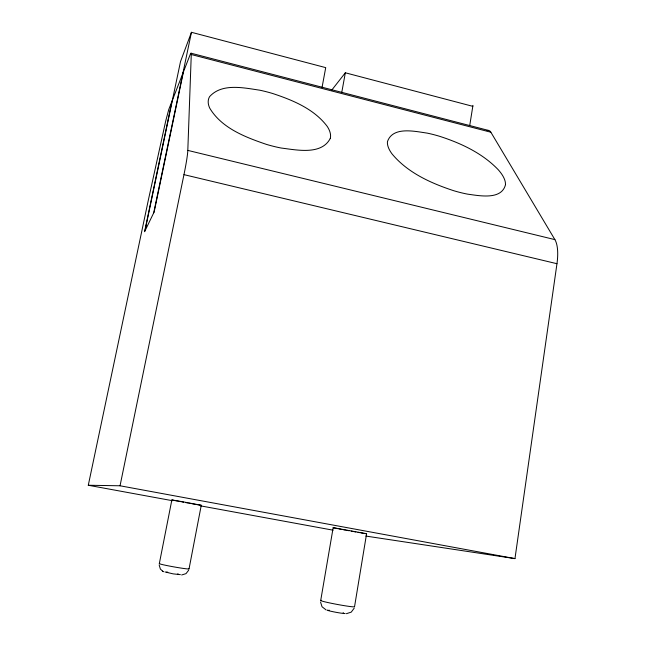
<?xml version="1.0" encoding="UTF-8"?>
<svg xmlns="http://www.w3.org/2000/svg" width="646" height="646" viewBox="0 0 646 646"><rect width="100%" height="100%" fill="white"/><g stroke="black" fill="none" stroke-linecap="round" stroke-linejoin="round"><path stroke-width="0.97" d="M191.273 54.522A30.12 1.728 -77 0 0 189.997 55.063L168.768 109.473L165.764 120.786L148.37 199.945L88.292 485.251L120.043 485.784L183.965 174.638A36.879 2.665 -77.2 0 0 187.808 150.397L191.273 54.522L490.863 132.228L554.89 239.618A34.626 13.082 -75.7 0 1 556.965 263.713L514.967 558.612L365.798 536.059M469.779 125.211L472.953 105.379M354.541 606.731L366.589 533.749L333.142 527.669L334.822 528.057M320.699 600.546L333.158 527.669M341.742 92.556L345.335 72.788L472.799 106.332M322.047 87.452L325.721 67.628L191.45 32.3L180.517 61.556L144.97 230.921M189.044 568.892L201.261 505.277L182.269 501.684L171.86 499.915L159.336 563.562M153.7 212.857L191.45 32.3M183.424 71.9L154.16 211.92L144.575 231.736L171.965 101.277M188.656 570.224L186.008 573.632L181.663 574.98M354.161 608.233L351.238 612.133L346.409 613.692M331.745 90.117L345.335 72.788M171.909 499.939L173.782 500.343M165.021 571.952L173.209 573.882L180.387 574.641M366.613 533.749L364.013 533.362M201.237 505.285L198.928 504.93M166.603 572.049L167.774 572.195M363.335 533.249L360.92 532.837M198.33 504.833L195.391 504.324M360 532.684L358.013 532.336M355.873 531.957L353.612 531.561M194.543 504.171L191.765 503.678M351.279 531.141L352.45 531.351M190.78 503.509L188.753 503.137M348.921 530.713L346.579 530.285M187.728 502.951L185.652 502.572M88.292 485.251L172.53 500.715M200.276 505.81L333.078 530.18M120.043 485.784L514.967 558.612M343.212 529.663L345.432 530.075M181.599 501.829L183.593 502.2M180.63 501.651L177.925 501.143M339.19 528.913L341.112 529.276M177.109 500.981L174.331 500.448M338.31 528.743L335.387 528.17M177.618 573.939L178.449 574.124M183.965 174.638L556.965 263.713M187.808 150.397L554.89 239.618M190.998 53.198L488.408 130.403M326.133 609.953L322.023 606.747L320.561 602.048M159.166 564.935L160.361 569.037L162.663 571.201M163.721 571.718L162.493 571.112M486.874 130.621A28.618 8.681 -74.6 0 1 490.863 132.228M188.729 568.714A15.108 0.67 10.1 0 1 173.903 566.889A15.108 0.67 10.1 0 1 159.748 563.522M354.396 606.602A17.232 0.864 10.5 0 1 336.001 604.196A17.232 0.864 10.5 0 1 321.538 600.368M345.117 613.393A9.133 0.525 10.5 0 1 335.985 612.295A9.133 0.525 10.5 0 1 327.369 610.074M328.814 610.139A9.133 0.525 10.5 0 1 329.194 610.179M343.107 612.747A9.133 0.525 10.5 0 1 343.502 612.844M505.511 184.627C501.619 200.317 479.356 195.714 467.575 194.139A49.863 15.552 19.6 0 1 453.815 190.74C431.043 183.278 407.65 172.765 392.041 153.918A97.764 29.611 19.9 0 1 387.463 141.603C392.776 126.115 414.885 131.396 427.184 133.116A47.731 14.293 19.3 0 1 439.522 136.274C460.953 143.178 482.32 153.15 498.114 169.599A98.563 30.451 18.9 0 1 505.342 182.366L505.511 184.627M330.284 138.406C321.442 155.444 296.595 149.904 281.107 148.023A51.43 16.562 16.8 0 1 266.427 144.389C245.399 137.21 221.659 128.166 209.732 108.132A100.421 31.597 17.3 0 1 209.635 96.601C221.933 82.914 243.687 87.848 259.724 90.19A49.233 15.157 16.7 0 1 272.798 93.541C292.84 100.178 314.101 108.972 327.183 126.35A102.116 32.252 16.2 0 1 330.284 138.406"/></g></svg>
